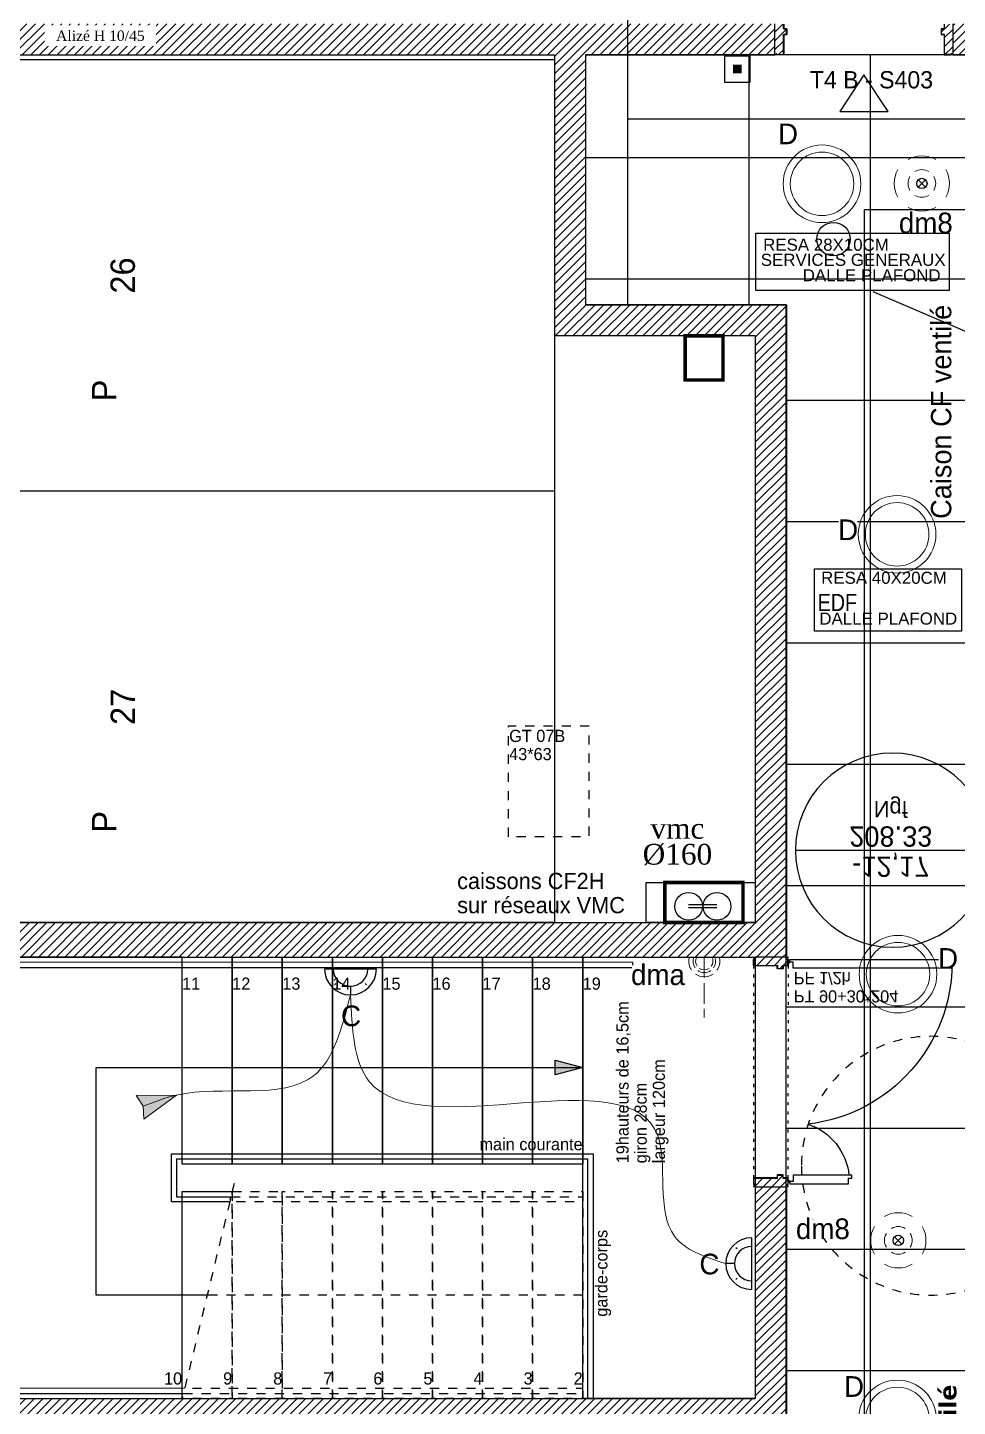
# Model space of a CAD drawing. Header units: centimetres. Extents: x -58072 to 12532, y -30603 to 6224.
# Drawn here: x 8621 to 9160, y 3499 to 4298 of the extents above; entities that cross this region are included whole.
import ezdxf

# ---------------------------------------------------------------- set-up
doc = ezdxf.new("R2010")
doc.units = ezdxf.units.CM
for name, pattern in [('ACAD_ISO02W100', [15, 12, -3]), ('ISO-03', [1.5, 0.6, -0.9]), ('Style de ligne -13', [0.147638, 0.098425, -0.049213]), ('Style de ligne -17', [0.347222, 0.20828, -0.138942]), ('Style de ligne -5', [0.20828, 0.069425, -0.138855]), ('VW-01', [0.41656, 0.20828, -0.20828])]:
    doc.linetypes.add(name, pattern=pattern)
for name, color, linetype in [('B GÈnÈral_Hatch', 252, 'Continuous'), ('B Général', 252, 'Continuous'), ('C ANNOTATIONS-niveaux', 252, 'Continuous'), ('C ANNOTATIONS-prestations', 252, 'Continuous'), ('C ANNOTATIONS-prestations_Hatch', 252, 'Continuous'), ('C ANNOTATIONS-texte', 252, 'Continuous'), ('C ANNOTATIONS-textes-numérotation gaine', 252, 'ISO-03'), ('prlm-MOD', 7, 'Continuous'), ('prlm-VMC', 93, 'Continuous')]:
    doc.layers.add(name, color=color, linetype=linetype)
for name, color, linetype, lineweight in [('prlm-ELEC-CFO', 1, 'Continuous', 25), ('prlm-GAZ', 2, 'Continuous', 25), ('RESERVATION', 5, 'Continuous', 30)]:
    doc.layers.add(name, color=color, linetype=linetype, lineweight=lineweight)
doc.styles.add('Arial', font='arial.ttf', dxfattribs={"height": 12})
doc.styles.add('Eurostile', font='Eurosti.TTF')
doc.styles.add('Eurostile (bold)', font='Eurostib.TTF')
doc.styles.add('prlm-elec-cfo', font='comic.ttf', dxfattribs={"height": 12})
doc.styles.add('prlm-mod', font='cambriaz.ttf', dxfattribs={"height": 18})
doc.styles.add('prlm-narrow', font='swissc.ttf', dxfattribs={"height": 10})
doc.styles.add('prlm-vmc', font='pala.ttf', dxfattribs={"height": 14})
pattern_1 = [(45, (0, 0), (2.4253472, -2.6458333), [])]
pattern_2 = [(45.0036, (9105.7445, 4291.226), (2.42551, -2.64568), [])]

# ---------------------------------------------------------------- blocks, each defined once
blk = doc.blocks.new('A 60.Parking Spaces-6')
at = {"layer": 'B Général', "linetype": 'Continuous'}
for p, q in [((0, 0), (0, 500)), ((250, 0), (250, 500)), ((500, 0), (500, 500)), ((0, 0), (500, 0))]:
    blk.add_line(p, q, dxfattribs=at)
at = {"layer": 'B Général', "extrusion": (0, 0, -1), "char_height": 14.118, "attachment_point": 5, "text_direction": (-1, 0, 0), "line_spacing_factor": 0.894142, "style": 'Eurostile'}
for s, insert in [('26', (125, 250)), ('27', (375, 250))]:
    blk.add_mtext(s, dxfattribs=dict(at, insert=insert))
blk = doc.blocks.new('B 60.Groupe-14-1')
at = {"layer": 'B GÈnÈral_Hatch', "linetype": 'Continuous'}
blk.add_hatch(color=250, dxfattribs=at).paths.add_polyline_path([(8926.92, 3699.6), (8942.8, 3695.35), (8926.92, 3691.1)])
at = {"layer": 'B Général', "linetype": 'VW-01', "ltscale": 25.4}
blk.add_line((8740.91, 3628), (8710.8, 3503.39), dxfattribs=at)
at = {"layer": 'B Général', "linetype": 'Continuous', "flags": 128}
for points in [[(8710.8, 3759.34), (8446.48, 3759.34), (8446.48, 3503.39), (8710.8, 3503.39)], [(8725.3, 3563.39), (8661, 3563.39), (8661, 3695.35), (8942.8, 3695.35)], [(8710.8, 3503.39), (8710.8, 3623.39), (8739.8, 3623.39)], [(8712.24, 3509.37), (8560.8, 3509.39), (8557.8, 3506.39), (8711.52, 3506.39)]]:
    blk.add_lwpolyline(points, dxfattribs=at)
for points in [[(8971.8, 3756.27), (8560.8, 3756.34), (8557.8, 3753.34), (8971.8, 3753.33)], [(8710.8, 3639.34), (8710.8, 3759.34), (8739.8, 3759.34), (8739.8, 3639.34)], [(8739.8, 3639.34), (8739.8, 3759.34), (8768.8, 3759.34), (8768.8, 3639.34)], [(8768.8, 3639.34), (8768.8, 3759.34), (8797.8, 3759.34), (8797.8, 3639.34)], [(8797.8, 3639.34), (8797.8, 3759.34), (8826.8, 3759.34), (8826.8, 3639.34)], [(8826.8, 3639.34), (8826.8, 3759.34), (8855.8, 3759.34), (8855.8, 3639.34)], [(8855.8, 3639.34), (8855.8, 3759.34), (8884.8, 3759.34), (8884.8, 3639.34)], [(8884.8, 3639.34), (8884.8, 3759.34), (8913.8, 3759.34), (8913.8, 3639.34)], [(8913.8, 3639.34), (8913.8, 3759.34), (8942.8, 3759.34), (8942.8, 3639.34)], [(8942.8, 3503.39), (8942.8, 3759.34), (9042.8, 3759.34), (9042.8, 3503.39)], [(8948.79, 3503.39), (8945.79, 3503.39), (8945.81, 3642.27), (8707.61, 3642.26), (8707.61, 3620.38), (8707.62, 3620.39), (8739.07, 3620.39), (8738.35, 3617.4), (8704.62, 3617.39), (8704.62, 3642.26), (8704.61, 3642.26), (8704.62, 3642.27), (8704.62, 3645.26), (8707.61, 3645.26), (8948.79, 3645.22)]]:
    blk.add_lwpolyline(points, close=True, dxfattribs=at)
at = {"layer": 'B Général', "flags": 128}
blk.add_lwpolyline([(8926.92, 3699.6), (8942.8, 3695.35), (8926.92, 3691.1)], close=True, dxfattribs=at)
at = {"layer": 'B Général', "linetype": 'VW-01', "ltscale": 25.4, "flags": 128}
for points in [[(8739.8, 3623.39), (8739.8, 3503.39), (8710.8, 3503.39)], [(8739.8, 3623.39), (8768.8, 3623.39), (8768.8, 3503.39), (8739.8, 3503.39), (8739.8, 3623.39)], [(8942.8, 3563.39), (8725.3, 3563.39)], [(8711.52, 3506.39), (8942.8, 3506.39), (8942.8, 3509.34), (8712.24, 3509.37)]]:
    blk.add_lwpolyline(points, dxfattribs=at)
for points in [[(8739.07, 3620.4), (8942.8, 3620.4), (8942.8, 3617.45), (8738.35, 3617.4)], [(8768.8, 3503.39), (8768.8, 3623.39), (8797.8, 3623.39), (8797.8, 3503.39)], [(8797.8, 3503.39), (8797.8, 3623.39), (8826.8, 3623.39), (8826.8, 3503.39)], [(8826.8, 3503.39), (8826.8, 3623.39), (8855.8, 3623.39), (8855.8, 3503.39)], [(8855.8, 3503.39), (8855.8, 3623.39), (8884.8, 3623.39), (8884.8, 3503.39)], [(8884.8, 3503.39), (8884.8, 3623.39), (8913.8, 3623.39), (8913.8, 3503.39)], [(8913.8, 3503.39), (8913.8, 3623.39), (8942.8, 3623.39), (8942.8, 3503.39)]]:
    blk.add_lwpolyline(points, close=True, dxfattribs=at)
at = {"layer": 'C ANNOTATIONS-texte', "line_spacing_factor": 0.894578, "style": 'Eurostile'}
for s, insert, char_height, width, attachment_point in [('11', (8710.8, 3747.45), 7.056, 25, 1), ('12', (8739.8, 3747.45), 7.056, 25, 1), ('13', (8768.8, 3747.45), 7.056, 25, 1), ('14', (8797.8, 3747.45), 7.056, 25, 1), ('15', (8826.8, 3747.45), 7.056, 25, 1), ('16', (8855.8, 3747.45), 7.056, 25, 1), ('17', (8884.8, 3747.45), 7.056, 25, 1), ('18', (8913.8, 3747.45), 7.056, 25, 1), ('19', (8942.8, 3747.45), 7.056, 25, 1), ('main courante', (8942.8, 3654.39), 7.0556, 113.5319, 3), ('10', (8710.8, 3518.62), 7.056, 25, 3), ('9', (8739.8, 3518.62), 7.06, 12.4015, 3), ('8', (8768.8, 3518.62), 7.06, 12.4015, 3), ('7', (8797.8, 3518.62), 7.06, 12.4015, 3), ('6', (8826.8, 3518.62), 7.06, 12.4015, 3), ('5', (8855.8, 3518.62), 7.06, 12.4015, 3), ('4', (8884.8, 3518.62), 7.06, 12.4015, 3), ('3', (8913.8, 3518.62), 7.06, 12.4015, 3), ('2', (8942.8, 3518.62), 7.06, 12.4015, 3)]:
    blk.add_mtext(s, dxfattribs=dict(at, insert=insert, char_height=char_height, width=width, attachment_point=attachment_point))
at = {"layer": 'C ANNOTATIONS-texte', "char_height": 7.0556, "rotation": 90, "line_spacing_factor": 0.894578, "style": 'Eurostile'}
for s, insert, width, attachment_point in [('19hauteurs de 16,5cm\\Pgiron 28cm\\Plargeur 120cm', (8962.32, 3639.8), 113.5319, 1), ('garde-corps', (8950.09, 3601.22), 97.8313, 3)]:
    blk.add_mtext(s, dxfattribs=dict(at, insert=insert, width=width, attachment_point=attachment_point))
blk = doc.blocks.new('B 60.PT90+30.204 PF1_2h')
at = {"layer": 'B GÈnÈral_Hatch', "linetype": 'Continuous'}
h = blk.add_hatch(dxfattribs=at)
h.set_pattern_fill('50_BETON', color=256, style=0, pattern_type=2)
h.set_pattern_definition(pattern_1)
edge = h.paths.add_edge_path()
edge.add_line((-68.45, -9.95), (-67.79, -9.38))
edge.add_line((-67.79, -9.38), (-67.78, -9.37))
edge.add_arc((-67.64, -9.52), 0.2, 48.99091, 131.00909, ccw=False)
edge.add_line((-67.51, -9.37), (-67.5, -9.38))
edge.add_line((-67.5, -9.38), (-66.95, -9.86))
edge.add_line((-66.95, -9.86), (-66.95, -9.86))
edge.add_arc((-66.91, -9.82), 0.05, 228.99091, 270)
edge.add_line((-66.91, -9.87), (-66.91, -9.87))
edge.add_line((-66.91, -9.87), (-63.55, -9.87))
edge.add_line((-63.55, -9.87), (-63.54, -9.87))
edge.add_arc((-63.54, -9.83), 0.0435, 270, 360)
edge.add_line((-63.5, -9.83), (-63.5, 3.7))
edge.add_arc((-63.33, 3.7), 0.174, 90, 180, ccw=False)
edge.add_line((-63.33, 3.87), (-63.3, 3.87))
edge.add_line((-63.3, 3.87), (-61.75, 3.87))
edge.add_line((-61.75, 3.87), (-61.74, 3.87))
edge.add_arc((-61.74, 3.92), 0.0435, 270, 360)
edge.add_line((-61.7, 3.92), (-61.7, 6.96))
edge.add_arc((-61.74, 6.96), 0.0435, 360, 450)
edge.add_line((-61.74, 7), (-61.75, 7))
edge.add_line((-61.75, 7), (-63.3, 7))
edge.add_line((-63.3, 7), (-63.33, 7))
edge.add_arc((-63.33, 7.18), 0.174, 180, 270, ccw=False)
edge.add_line((-63.5, 7.18), (-63.5, 9.83))
edge.add_arc((-63.54, 9.83), 0.0435, 360, 450)
edge.add_line((-63.54, 9.87), (-63.55, 9.87))
edge.add_line((-63.55, 9.87), (-66.91, 9.87))
edge.add_line((-66.91, 9.87), (-66.91, 9.87))
edge.add_arc((-66.91, 9.82), 0.05, 90, 131.00909)
edge.add_line((-66.95, 9.86), (-66.95, 9.86))
edge.add_line((-66.95, 9.86), (-67.5, 9.38))
edge.add_line((-67.5, 9.38), (-67.51, 9.37))
edge.add_arc((-67.64, 9.52), 0.2, 233.09668, 311.00909, ccw=False)
edge.add_line((-67.76, 9.36), (-67.77, 9.37))
edge.add_line((-67.77, 9.37), (-68.29, 9.81))
edge.add_line((-68.29, 9.81), (-68.29, 9.81))
edge.add_line((-68.29, 9.81), (-68.45, 9.95))
edge.add_line((-68.45, 9.95), (-68.45, -9.95))
h = blk.add_hatch(dxfattribs=at)
h.set_pattern_fill('50_BETON', color=256, style=0, pattern_type=2)
h.set_pattern_definition(pattern_1)
edge = h.paths.add_edge_path()
edge.add_line((64.75, -9.95), (64.09, -9.38))
edge.add_line((64.09, -9.38), (64.08, -9.37))
edge.add_arc((63.94, -9.52), 0.2, 48.99091, 131.00909)
edge.add_line((63.81, -9.37), (63.8, -9.38))
edge.add_line((63.8, -9.38), (63.25, -9.86))
edge.add_line((63.25, -9.86), (63.25, -9.86))
edge.add_arc((63.21, -9.82), 0.05, 270, 311.00909, ccw=False)
edge.add_line((63.21, -9.87), (63.21, -9.87))
edge.add_line((63.21, -9.87), (59.85, -9.87))
edge.add_line((59.85, -9.87), (59.84, -9.87))
edge.add_arc((59.84, -9.83), 0.0435, 180, 270, ccw=False)
edge.add_line((59.8, -9.83), (59.8, 3.7))
edge.add_arc((59.63, 3.7), 0.174, 0, 90)
edge.add_line((59.63, 3.87), (59.6, 3.87))
edge.add_line((59.6, 3.87), (58.05, 3.87))
edge.add_line((58.05, 3.87), (58.04, 3.87))
edge.add_arc((58.04, 3.92), 0.0435, 180, 270, ccw=False)
edge.add_line((58, 3.92), (58, 6.96))
edge.add_arc((58.04, 6.96), 0.0435, 90, 180, ccw=False)
edge.add_line((58.04, 7), (58.05, 7))
edge.add_line((58.05, 7), (59.6, 7))
edge.add_line((59.6, 7), (59.63, 7))
edge.add_arc((59.63, 7.18), 0.174, 270, 360)
edge.add_line((59.8, 7.18), (59.8, 9.83))
edge.add_arc((59.84, 9.83), 0.0435, 90, 180, ccw=False)
edge.add_line((59.84, 9.87), (59.85, 9.87))
edge.add_line((59.85, 9.87), (63.21, 9.87))
edge.add_line((63.21, 9.87), (63.21, 9.87))
edge.add_arc((63.21, 9.82), 0.05, 48.99091, 90, ccw=False)
edge.add_line((63.25, 9.86), (63.25, 9.86))
edge.add_line((63.25, 9.86), (63.8, 9.38))
edge.add_line((63.8, 9.38), (63.81, 9.37))
edge.add_arc((63.94, 9.52), 0.2, 228.99091, 306.90332)
edge.add_line((64.06, 9.36), (64.07, 9.37))
edge.add_line((64.07, 9.37), (64.59, 9.81))
edge.add_line((64.59, 9.81), (64.59, 9.81))
edge.add_line((64.59, 9.81), (64.75, 9.95))
edge.add_line((64.75, 9.95), (64.75, -9.95))
at = {"layer": 'B Général', "linetype": 'Style de ligne -5', "ltscale": 25.4}
for p, q in [((59.85, 10), (-63.35, 9.83)), ((59.85, -10), (-63.52, -10))]:
    blk.add_line(p, q, dxfattribs=at)
at = {"layer": 'B Général', "linetype": 'Continuous', "flags": 128}
for points in [[(58.15, 13), (61.65, 13), (61.65, 11), (63.15, 11), (63.16, 107), (61.66, 107), (61.66, 105), (58.16, 105)], [(-61.85, 13), (-65.35, 13), (-65.35, 11), (-66.85, 11), (-66.85, 45), (-63.6, 45), (-63.6, 47), (-61.85, 47)]]:
    blk.add_lwpolyline(points, close=True, dxfattribs=at)
for points in [[(-63.35, 9.83), (-63.35, 7.18, 0.414214), (-63.31, 7.13), (-63.3, 7.13), (-61.75, 7.13), (-61.72, 7.13, -0.414214), (-61.55, 6.96), (-61.55, 3.92, -0.414214), (-61.72, 3.74), (-61.75, 3.74), (-63.3, 3.74), (-63.31, 3.74, 0.414214), (-63.35, 3.7), (-63.35, -9.83, -0.414214), (-63.52, -10), (-63.55, -10), (-66.91, -10), (-66.92, -10, -0.18087), (-67.05, -9.95), (-67.05, -9.95), (-67.61, -9.47), (-67.61, -9.47, 0.373975), (-67.68, -9.47), (-67.68, -9.47), (-68.34, -10.05), (-68.45, -9.95), (-67.79, -9.38), (-67.78, -9.37, -0.373975), (-67.51, -9.37), (-67.5, -9.38), (-66.95, -9.86), (-66.95, -9.86, 0.18087), (-66.91, -9.87), (-66.91, -9.87), (-63.55, -9.87), (-63.54, -9.87, 0.414214), (-63.5, -9.83), (-63.5, 3.7, -0.414214), (-63.33, 3.87), (-63.3, 3.87), (-61.75, 3.87), (-61.74, 3.87, 0.414214), (-61.7, 3.92), (-61.7, 6.96, 0.414214), (-61.74, 7), (-61.75, 7), (-63.3, 7), (-63.33, 7, -0.414214), (-63.5, 7.18), (-63.5, 9.83, 0.414214), (-63.54, 9.87), (-63.55, 9.87), (-66.91, 9.87), (-66.91, 9.87, 0.18087), (-66.95, 9.86), (-66.95, 9.86), (-67.5, 9.38), (-67.51, 9.37, -0.353689), (-67.76, 9.36), (-67.77, 9.37), (-68.29, 9.81), (-68.29, 9.81), (-68.45, 9.95), (-68.34, 10.05), (-67.73, 9.51, 0.385556), (-67.62, 9.47), (-67.61, 9.47), (-67.05, 9.95), (-67.05, 9.95, -0.18087), (-66.92, 10), (-66.91, 10), (-63.55, 10), (-63.52, 10, -0.414214)], [(59.65, 9.83), (59.65, 7.18, -0.414214), (59.61, 7.13), (59.6, 7.13), (58.05, 7.13), (58.02, 7.13, 0.414214), (57.85, 6.96), (57.85, 3.92, 0.414214), (58.02, 3.74), (58.05, 3.74), (59.6, 3.74), (59.61, 3.74, -0.414214), (59.65, 3.7), (59.65, -9.83, 0.414214), (59.82, -10), (59.85, -10), (63.21, -10), (63.22, -10, 0.18087), (63.35, -9.95), (63.35, -9.95), (63.91, -9.47), (63.91, -9.47, -0.373975), (63.98, -9.47), (63.98, -9.47), (64.64, -10.05), (64.75, -9.95), (64.09, -9.38), (64.08, -9.37, 0.373975), (63.81, -9.37), (63.8, -9.38), (63.25, -9.86), (63.25, -9.86, -0.18087), (63.21, -9.87), (63.21, -9.87), (59.85, -9.87), (59.84, -9.87, -0.414214), (59.8, -9.83), (59.8, 3.7, 0.414214), (59.63, 3.87), (59.6, 3.87), (58.05, 3.87), (58.04, 3.87, -0.414214), (58, 3.92), (58, 6.96, -0.414214), (58.04, 7), (58.05, 7), (59.6, 7), (59.63, 7, 0.414214), (59.8, 7.18), (59.8, 9.83, -0.414214), (59.84, 9.87), (59.85, 9.87), (63.21, 9.87), (63.21, 9.87, -0.18087), (63.25, 9.86), (63.25, 9.86), (63.8, 9.38), (63.81, 9.37, 0.353689), (64.06, 9.36), (64.07, 9.37), (64.59, 9.81), (64.59, 9.81), (64.75, 9.95), (64.64, 10.05), (64.03, 9.51, -0.385556), (63.92, 9.47), (63.91, 9.47), (63.35, 9.95), (63.35, 9.95, 0.18087), (63.22, 10), (63.21, 10), (59.85, 10), (59.82, 10, 0.414214)]]:
    blk.add_lwpolyline(points, format="xyb", close=True, dxfattribs=at)
at = {"layer": 'B Général', "linetype": 'Continuous'}
for centre in [(-65.35, 10.5), (61.65, 10.5)]:
    blk.add_circle(centre, 0.5, dxfattribs=at)
for centre, radius, start, end in [((61.65, 10.5), 94.5, 90, 173.30665), ((-65.35, 10.5), 34.93, 18.38276, 84.21452)]:
    blk.add_arc(centre, radius, start, end, dxfattribs=at)
at = {"layer": 'C ANNOTATIONS-prestations', "insert": (38.32, 13.22), "char_height": 7.0556, "attachment_point": 1, "rotation": 90, "line_spacing_factor": 0.894578, "style": 'Eurostile'}
blk.add_mtext('PT 90+30*204\\PPF 1/2h\\P', dxfattribs=at)
blk = doc.blocks.new('B 60.Ascenseur 162.185')
at = {"layer": 'B Général'}
for p, q in [((35.5, -5), (0, -5)), ((35.5, -5), (35.5, -12.06)), ((116, -5), (116, -8.53)), ((161.98, -5), (116, -5)), ((32, -15.58), (32, -12.06)), ((32, -12.06), (77.5, -12.06)), ((77.5, -15.58), (32, -15.58)), ((70.5, -12.06), (70.5, -8.53)), ((70.5, -8.53), (116, -8.53)), ((116, -12.06), (70.5, -12.06)), ((77.5, -12.06), (77.5, -15.58)), ((116, -8.53), (116, -12.06)), ((11, -20), (144, -20)), ((11, -30.58), (11, -20)), ((32, -23.53), (32, -20)), ((32, -20), (77.5, -20)), ((77.5, -23.53), (32, -23.53)), ((35.5, -30.58), (35.5, -23.53)), ((70.5, -26.81), (70.5, -23.53)), ((77.5, -20), (77.5, -23.53)), ((144, -20), (144, -30.58)), ((11, -30.58), (35.5, -30.58)), ((116, -27.06), (70.5, -27.06)), ((116, -30.58), (116, -27.06)), ((144, -30.58), (116, -30.58)), ((11, -183.42), (35.5, -183.42)), ((11, -183.42), (11, -194)), ((35.5, -183.42), (35.5, -190.47)), ((144, -183.42), (116, -183.42)), ((116, -183.42), (116, -186.94)), ((144, -194), (144, -183.42)), ((77.5, -190.47), (32, -190.47)), ((32, -190.47), (32, -194)), ((70.5, -186.94), (116, -186.94)), ((70.5, -187.19), (70.5, -190.47)), ((77.5, -194), (77.5, -190.47)), ((11, -194), (144, -194)), ((32, -194), (77.5, -194)), ((77.5, -198.42), (32, -198.42)), ((32, -198.42), (32, -201.94)), ((77.5, -201.94), (77.5, -198.42)), ((32, -201.94), (77.5, -201.94)), ((35.5, -209), (35.5, -201.94)), ((116, -201.94), (70.5, -201.94)), ((70.5, -201.94), (70.5, -205.47)), ((70.5, -205.47), (116, -205.47)), ((116, -205.47), (116, -201.94)), ((116, -209), (116, -205.47)), ((35.5, -209), (0, -209)), ((162, -209), (116, -209))]:
    blk.add_line(p, q, dxfattribs=at)
at = {"layer": 'B Général', "linetype": 'Continuous'}
for p, q in [((11, -30.58), (11, -183.42)), ((124, -183.42), (124, -30.58))]:
    blk.add_line(p, q, dxfattribs=at)
at = {"layer": 'B Général', "linetype": 'Style de ligne -17', "ltscale": 25.4, "flags": 128}
for points in [[(0, 0), (162, 0), (162, -18), (0, -18)], [(0, -18), (162, -18), (162, -196), (0, -196)], [(0, -196), (162, -196), (162, -214), (0, -214)]]:
    blk.add_lwpolyline(points, close=True, dxfattribs=at)
at = {"layer": 'B Général', "flags": 128}
for points in [[(77.5, -15.58), (32, -15.58), (32, -12.06), (77.5, -12.06), (77.5, -15.58)], [(116, -12.06), (70.5, -12.06), (70.5, -8.53), (116, -8.53), (116, -12.06)], [(77.5, -23.53), (32, -23.53), (32, -20), (77.5, -20), (77.5, -23.53)], [(116, -27.06), (70.5, -27.06), (70.5, -27.06), (116, -27.06), (116, -27.06)], [(77.5, -190.47), (32, -190.47), (32, -194), (77.5, -194), (77.5, -190.47)], [(116, -186.94), (70.5, -186.94), (70.5, -186.94), (116, -186.94), (116, -186.94)], [(77.5, -198.42), (32, -198.42), (32, -201.94), (77.5, -201.94), (77.5, -198.42)], [(116, -201.94), (70.5, -201.94), (70.5, -205.47), (116, -205.47), (116, -201.94)]]:
    blk.add_lwpolyline(points, dxfattribs=at)
at = {"layer": 'B Général', "linetype": 'VW-01', "ltscale": 25.4}
blk.add_circle((86, -289), 75, dxfattribs=at)
at = {"layer": 'C ANNOTATIONS-prestations', "insert": (125.95, -182.94), "char_height": 7.5792, "attachment_point": 1, "rotation": 90, "line_spacing_factor": 0.958949, "style": 'Arial'}
blk.add_mtext('ascenseurs 450kg/6pers.\\Ptype schindler 3100\\P165*185cm', dxfattribs=at)
blk = doc.blocks.new('B 60.Alti BAT B R-4')
at = {"layer": 'C ANNOTATIONS-niveaux', "linetype": 'Continuous'}
blk.add_line((-55.25, -0.16), (57.25, -0.16), dxfattribs=at)
blk.add_circle((1, -0.16), 56.25, dxfattribs=at)
at = {"layer": 'C ANNOTATIONS-niveaux', "attachment_point": 2, "rotation": 0, "line_spacing_factor": 0.894578, "style": 'Eurostile'}
for s, insert, char_height in [('-12,17', (0, 15.29), 11.759), ('208.33', (0, -2.18), 11.759), ('Ngf', (0, -19.2), 9.407)]:
    blk.add_mtext(s, dxfattribs=dict(at, insert=insert, char_height=char_height))
blk = doc.blocks.new('B 60.Groupe-42-1')
at = {"layer": 'B Général', "linetype": 'VW-01', "ltscale": 25.4, "flags": 128}
blk.add_lwpolyline([(8899.8, 3829.08), (8899.8, 3893.4), (8946.3, 3893.4), (8946.3, 3829.08)], close=True, dxfattribs=at)
at = {"layer": 'C ANNOTATIONS-textes-numérotation gaine', "insert": (8900.2, 3891.03), "char_height": 7.056, "width": 62.912, "attachment_point": 1, "line_spacing_factor": 0.894578, "style": 'Eurostile'}
blk.add_mtext('GT 07B\\P43*63', dxfattribs=at)
blk = doc.blocks.new('xi.vmcd160')
at = {"layer": 'prlm-VMC', "color": 0, "linetype": 'ByBlock', "lineweight": -2, "insert": (0, 0), "char_height": 12, "width": 38.0377, "attachment_point": 2, "line_spacing_factor": 0.75, "style": 'prlm-vmc', "bg_fill": 3, "box_fill_scale": 1.1, "bg_fill_color": 256, "bg_fill_transparency": 0}
blk.add_mtext('vmc\\P%%C160', dxfattribs=at)
blk = doc.blocks.new('xi.BSO')
at = {"layer": 'prlm-ELEC-CFO', "lineweight": 5}
blk.add_hatch(color=0, dxfattribs=at).paths.add_polyline_path([(-2.5, -2.5), (2.5, -2.5), (2.5, 2.5), (-2.5, 2.5)])
at = {"layer": 'prlm-ELEC-CFO', "color": 0, "flags": 128}
blk.add_lwpolyline([(-7.5, -7.5), (7.5, -7.5), (7.5, 7.5), (-7.5, 7.5)], close=True, dxfattribs=at)
blk = doc.blocks.new('xi.lumD')
at = {"layer": 'prlm-ELEC-CFO', "color": 0, "linetype": 'ByBlock', "lineweight": 13}
for radius in [22.49, 18.39]:
    blk.add_circle((0, 0), radius, dxfattribs=at)
blk = doc.blocks.new('xi.dm8')
at = {"layer": 'prlm-ELEC-CFO', "color": 0}
for points in [[(-2.12, 2.12), (2.12, -2.12)], [(2.12, 2.12), (-2.12, -2.12)]]:
    blk.add_lwpolyline(points, dxfattribs=at)
blk.add_circle((0, 0), 3, dxfattribs=at)
at = {"layer": 'prlm-ELEC-CFO', "color": 0, "lineweight": 13}
for radius, start, end in [(16, 60, 120), (16, 150, 210), (8, 60, 120), (16, 330, 30), (8, 150, 210), (8, 330, 30), (8, 240, 300), (16, 240, 300)]:
    blk.add_arc((0, 0), radius, start, end, dxfattribs=at)
blk = doc.blocks.new('xi.fl')
at = {"layer": 'prlm-ELEC-CFO'}
blk.add_hatch(color=0, dxfattribs=at).paths.add_polyline_path([(20.38, 0), (-1.98, -7.2), (0, 0), (-1.98, 7.2)])
at = {"layer": 'prlm-ELEC-CFO', "color": 0, "lineweight": 5}
blk.add_lwpolyline([(20.38, 0), (-1.98, -7.2), (0, 0), (-1.98, 7.2)], close=True, dxfattribs=at)
blk = doc.blocks.new('xi.lumC')
at = {"layer": 'prlm-ELEC-CFO', "color": 0, "linetype": 'ByBlock', "flags": 128}
blk.add_lwpolyline([(-15, 0), (15, 0, 1)], format="xyb", close=True, dxfattribs=at)
at = {"layer": 'prlm-ELEC-CFO', "color": 0}
for points in [[(-8.49, 8.49), (-9.19, 9.19)], [(0, 10), (0, 15)], [(8.49, 8.49), (9.19, 9.19)]]:
    blk.add_lwpolyline(points, dxfattribs=at)
blk.add_arc((0, 0), 10, 0, 180, dxfattribs=at)
blk = doc.blocks.new('xi.dma')
at = {"layer": 'prlm-ELEC-CFO', "color": 0, "linetype": 'ACAD_ISO02W100', "lineweight": 5, "flags": 128}
for points in [[(0, 0), (0, 35)], [(-20, 0), (20, 0)]]:
    blk.add_lwpolyline(points, dxfattribs=at)
at = {"layer": 'prlm-ELEC-CFO', "color": 0, "linetype": 'ByBlock', "lineweight": 5}
for radius, start, end in [(9, 55, 125), (6.5, 55, 125), (9, 145, 191.80296), (6.5, 145, 199.03868), (5, 145, 207.37446), (5, 55, 125), (5, 332.62554, 35), (6.5, 340.96132, 35), (9, 348.19704, 35)]:
    blk.add_arc((0, 2.41), radius, start, end, dxfattribs=at)

msp = doc.modelspace()

# ---------------------------------------------------------------- hatches: boundary and pattern name
at = {"layer": 'B GÈnÈral_Hatch', "linetype": 'Continuous'}
h = msp.add_hatch(dxfattribs=at)
h.set_pattern_fill('50_BETON', color=256, style=0, pattern_type=2)
h.set_pattern_definition(pattern_1)
h.paths.add_polyline_path([(9054.144, 4300.223), (8442.485, 4300.185), (8422.485, 4282.183), (9054.145, 4282.223)])
h = msp.add_hatch(dxfattribs=at)
h.set_pattern_fill('50_BETON', color=256, angle=0.003575, style=0, pattern_type=2)
h.set_pattern_definition(pattern_2)
edge = h.paths.add_edge_path()
edge.add_line((9054.145, 4282.272), (9054.81, 4282.85))
edge.add_line((9054.81, 4282.85), (9054.82, 4282.858))
edge.add_arc((9054.951, 4282.708), 0.2, 48.994488, 131.012662, ccw=False)
edge.add_line((9055.082, 4282.858), (9055.093, 4282.85))
edge.add_line((9055.093, 4282.85), (9055.649, 4282.366))
edge.add_line((9055.649, 4282.366), (9055.649, 4282.366))
edge.add_arc((9055.682, 4282.403), 0.05, 228.994488, 270.003575)
edge.add_line((9055.682, 4282.353), (9055.684, 4282.353))
edge.add_line((9055.684, 4282.353), (9059.045, 4282.354))
edge.add_line((9059.045, 4282.354), (9059.052, 4282.354))
edge.add_arc((9059.052, 4282.397), 0.0435, 270.003575, 360.003575)
edge.add_line((9059.095, 4282.397), (9059.094, 4293.919))
edge.add_arc((9059.268, 4293.919), 0.174, 90.003575, 180.003575, ccw=False)
edge.add_line((9059.268, 4294.093), (9059.294, 4294.093))
edge.add_line((9059.294, 4294.093), (9060.844, 4294.093))
edge.add_line((9060.844, 4294.093), (9060.851, 4294.093))
edge.add_arc((9060.851, 4294.136), 0.0435, 270.003575, 360.003575)
edge.add_line((9060.894, 4294.136), (9060.894, 4297.18))
edge.add_arc((9060.851, 4297.18), 0.0435, 0.003575, 90.003575)
edge.add_line((9060.851, 4297.223), (9060.844, 4297.223))
edge.add_line((9060.844, 4297.223), (9059.294, 4297.223))
edge.add_line((9059.294, 4297.223), (9059.268, 4297.223))
edge.add_arc((9059.268, 4297.397), 0.174, 180.003575, 270.003575, ccw=False)
edge.add_line((9059.094, 4297.397), (9059.094, 4300.049))
edge.add_arc((9059.05, 4300.049), 0.0435, 0.003575, 90.003575)
edge.add_line((9059.05, 4300.093), (9059.044, 4300.093))
edge.add_line((9059.044, 4300.093), (9055.683, 4300.093))
edge.add_line((9055.683, 4300.093), (9055.681, 4300.093))
edge.add_arc((9055.681, 4300.043), 0.05, 90.003575, 131.012662)
edge.add_line((9055.648, 4300.08), (9055.647, 4300.08))
edge.add_line((9055.647, 4300.08), (9055.091, 4299.596))
edge.add_line((9055.091, 4299.596), (9055.082, 4299.588))
edge.add_arc((9054.951, 4299.739), 0.2, 233.100256, 311.012662, ccw=False)
edge.add_line((9054.831, 4299.579), (9054.819, 4299.588))
edge.add_line((9054.819, 4299.588), (9054.308, 4300.032))
edge.add_line((9054.308, 4300.032), (9054.308, 4300.032))
edge.add_line((9054.308, 4300.032), (9054.144, 4300.174))
edge.add_line((9054.144, 4300.174), (9054.145, 4282.272))
h = msp.add_hatch(dxfattribs=at)
h.set_pattern_fill('50_BETON', color=256, angle=0.003575, style=0, pattern_type=2)
h.set_pattern_definition(pattern_2)
edge = h.paths.add_edge_path()
edge.add_line((9157.345, 4282.278), (9156.68, 4282.856))
edge.add_line((9156.68, 4282.856), (9156.67, 4282.865))
edge.add_arc((9156.539, 4282.714), 0.2, 48.994488, 131.012662)
edge.add_line((9156.408, 4282.865), (9156.398, 4282.856))
edge.add_line((9156.398, 4282.856), (9155.841, 4282.372))
edge.add_line((9155.841, 4282.372), (9155.841, 4282.372))
edge.add_arc((9155.808, 4282.41), 0.05, 270.003575, 311.012662, ccw=False)
edge.add_line((9155.808, 4282.36), (9155.806, 4282.36))
edge.add_line((9155.806, 4282.36), (9152.445, 4282.359))
edge.add_line((9152.445, 4282.359), (9152.439, 4282.359))
edge.add_arc((9152.439, 4282.403), 0.0435, 180.003575, 270.003575, ccw=False)
edge.add_line((9152.395, 4282.403), (9152.394, 4293.925))
edge.add_arc((9152.22, 4293.925), 0.174, 0.003575, 90.003575)
edge.add_line((9152.22, 4294.099), (9152.194, 4294.099))
edge.add_line((9152.194, 4294.099), (9150.644, 4294.098))
edge.add_line((9150.644, 4294.098), (9150.638, 4294.098))
edge.add_arc((9150.638, 4294.142), 0.0435, 180.003575, 270.003575, ccw=False)
edge.add_line((9150.594, 4294.142), (9150.594, 4297.185))
edge.add_arc((9150.638, 4297.185), 0.0435, 90.003575, 180.003575, ccw=False)
edge.add_line((9150.638, 4297.229), (9150.644, 4297.229))
edge.add_line((9150.644, 4297.229), (9152.194, 4297.229))
edge.add_line((9152.194, 4297.229), (9152.22, 4297.229))
edge.add_arc((9152.22, 4297.403), 0.174, 270.003575, 360.003575)
edge.add_line((9152.394, 4297.403), (9152.394, 4300.055))
edge.add_arc((9152.437, 4300.055), 0.0435, 90.003575, 180.003575, ccw=False)
edge.add_line((9152.437, 4300.099), (9152.444, 4300.099))
edge.add_line((9152.444, 4300.099), (9155.805, 4300.099))
edge.add_line((9155.805, 4300.099), (9155.807, 4300.099))
edge.add_arc((9155.807, 4300.049), 0.05, 48.994488, 90.003575, ccw=False)
edge.add_line((9155.84, 4300.087), (9155.84, 4300.086))
edge.add_line((9155.84, 4300.086), (9156.396, 4299.603))
edge.add_line((9156.396, 4299.603), (9156.406, 4299.594))
edge.add_arc((9156.537, 4299.745), 0.2, 228.994488, 306.906894)
edge.add_line((9156.657, 4299.585), (9156.669, 4299.594))
edge.add_line((9156.669, 4299.594), (9157.18, 4300.038))
edge.add_line((9157.18, 4300.038), (9157.18, 4300.038))
edge.add_line((9157.18, 4300.038), (9157.344, 4300.181))
edge.add_line((9157.344, 4300.181), (9157.345, 4282.278))
h = msp.add_hatch(dxfattribs=at)
h.set_pattern_fill('50_BETON', color=256, style=0, pattern_type=2)
h.set_pattern_definition(pattern_1)
h.paths.add_polyline_path([(9157.344, 4300.229), (9157.345, 4282.229), (10082.189, 4282.287), (10082.188, 4300.287)])
h = msp.add_hatch(dxfattribs=at)
h.set_pattern_fill('50_BETON', color=256, style=0, pattern_type=2)
h.set_pattern_definition(pattern_1)
h.paths.add_polyline_path([(8926.484, 4119.39), (8944.484, 4137.39), (8944.484, 4282.216), (8926.484, 4282.215)])
h = msp.add_hatch(dxfattribs=at)
h.set_pattern_fill('50_BETON', color=256, style=0, pattern_type=2)
h.set_pattern_definition(pattern_1)
h.paths.add_polyline_path([(8944.484, 4137.39), (8926.484, 4119.39), (9042.796, 4119.39), (9060.796, 4137.39)])
h = msp.add_hatch(dxfattribs=at)
h.set_pattern_fill('50_BETON', color=256, style=0, pattern_type=2)
h.set_pattern_definition(pattern_1)
h.paths.add_polyline_path([(9060.796, 3759.442), (9060.796, 4137.39), (9042.796, 4119.39), (9042.796, 3759.442)])
h = msp.add_hatch(dxfattribs=at)
h.set_pattern_fill('50_BETON', color=256, style=0, pattern_type=2)
h.set_pattern_definition(pattern_1)
h.paths.add_polyline_path([(9042.796, 3759.336), (9042.796, 3779.336), (8426.485, 3779.336), (8446.485, 3759.336)])
h = msp.add_hatch(dxfattribs=at)
h.set_pattern_fill('50_BETON', color=256, style=0, pattern_type=2)
h.set_pattern_definition(pattern_1)
h.paths.add_polyline_path([(9060.796, 3626.242), (9042.796, 3626.242), (9042.796, 3016.105), (9060.796, 3016.105)])
h = msp.add_hatch(dxfattribs=at)
h.set_pattern_fill('50_BETON', color=256, style=0, pattern_type=2)
h.set_pattern_definition(pattern_1)
h.paths.add_polyline_path([(9042.796, 3485.389), (9042.796, 3503.389), (8426.485, 3503.389), (8442.485, 3485.389)])
at = {"layer": 'C ANNOTATIONS-prestations_Hatch', "linetype": 'Continuous'}
h = msp.add_hatch(dxfattribs=at)
h.set_pattern_fill('DALETTES TERRASSE 50X50', color=256, scale=1.406016, style=0, pattern_type=2)
h.set_pattern_definition([(0, (9531.354, 4152.3), (4e-15, -70.3008), []), (-90, (9531.354, 4152.3), (70.3008, 0), [])])
h.paths.add_polyline_path([(8944.484, 4282.216), (8944.484, 4137.39), (9060.484, 4137.39), (9060.484, 2350.491), (9190.484, 2350.491), (9190.796, 3716.389), (9189.484, 3716.389), (9189.484, 4137.39), (9812.484, 4137.39), (9812.484, 4152.352), (11301.042, 4152.352), (11301.042, 2971.388), (11431.443, 2971.388), (11431.445, 4152.297), (11431.445, 4282.297)])

# ---------------------------------------------------------------- linework, layer by layer
at = {"layer": 'B Général', "linetype": 'Continuous'}
for p, q in [((9054.145, 4282.223), (9054.144, 4300.223)), ((9157.345, 4282.229), (9157.344, 4300.229)), ((8422.485, 4282.183), (8926.484, 4282.215)), ((8926.484, 4282.215), (8926.484, 4119.39)), ((8944.484, 4282.216), (9054.145, 4282.223)), ((8944.484, 4282.216), (8944.484, 4137.39)), ((9157.345, 4282.229), (10082.189, 4282.287)), ((9060.796, 4137.39), (8944.484, 4137.39)), ((9060.796, 4137.39), (9060.796, 3759.442)), ((9042.796, 4119.39), (8926.484, 4119.39)), ((9042.796, 4119.39), (9042.796, 3779.336)), ((8426.485, 3779.336), (9042.796, 3779.336)), ((8446.485, 3759.336), (9042.796, 3759.336)), ((9042.796, 3759.442), (9060.796, 3759.442)), ((9042.796, 3626.242), (9042.796, 3503.389)), ((9042.796, 3626.242), (9060.796, 3626.242)), ((9060.796, 3626.242), (9060.796, 3016.105)), ((8446.485, 3503.389), (9042.796, 3503.389))]:
    msp.add_line(p, q, dxfattribs=at)
at = {"layer": 'B Général', "linetype": 'Continuous', "lineweight": 18}
for p, q in [((8422.485, 4282.183), (8926.484, 4282.215)), ((8926.484, 4282.215), (8926.484, 4119.39)), ((8944.484, 4282.216), (9054.145, 4282.223)), ((8944.484, 4282.216), (8944.484, 4137.39)), ((9157.345, 4282.229), (10082.189, 4282.287)), ((9060.796, 4137.39), (8944.484, 4137.39)), ((9060.796, 4137.39), (9060.796, 3759.442)), ((9042.796, 4119.39), (8926.484, 4119.39)), ((9042.796, 4119.39), (9042.796, 3779.336)), ((8426.485, 3779.336), (9042.796, 3779.336)), ((8446.485, 3759.336), (9042.796, 3759.336)), ((9042.796, 3626.242), (9042.796, 3503.389)), ((9060.796, 3626.242), (9060.796, 3016.105)), ((8446.485, 3503.389), (9042.796, 3503.389))]:
    msp.add_line(p, q, dxfattribs=at)
at = {"layer": 'B Général', "linetype": 'Style de ligne -13', "ltscale": 25.4}
msp.add_line((9152.445, 4282.229), (9059.045, 4282.223), dxfattribs=at)
at = {"layer": 'B Général', "linetype": 'Continuous', "flags": 128}
for points in [[(9059.244, 4300.049), (9059.244, 4297.397, 0.4142136), (9059.288, 4297.354), (9059.294, 4297.354), (9060.844, 4297.354), (9060.87, 4297.354, -0.4142136), (9061.044, 4297.18), (9061.044, 4294.136, -0.4142136), (9060.87, 4293.962), (9060.844, 4293.962), (9059.294, 4293.962), (9059.288, 4293.962, 0.4142136), (9059.244, 4293.919), (9059.245, 4282.397, -0.4142136), (9059.071, 4282.223), (9059.045, 4282.223), (9055.684, 4282.223), (9055.676, 4282.223, -0.1808704), (9055.545, 4282.272), (9055.543, 4282.274), (9054.986, 4282.757), (9054.984, 4282.76, 0.3739751), (9054.918, 4282.76), (9054.916, 4282.757), (9054.251, 4282.179), (9054.145, 4282.272), (9054.81, 4282.85), (9054.82, 4282.858, -0.3739751), (9055.082, 4282.858), (9055.093, 4282.85), (9055.649, 4282.366), (9055.649, 4282.366, 0.1808704), (9055.682, 4282.353), (9055.684, 4282.353), (9059.045, 4282.354), (9059.052, 4282.354, 0.4142136), (9059.095, 4282.397), (9059.094, 4293.919, -0.4142136), (9059.268, 4294.093), (9059.294, 4294.093), (9060.844, 4294.093), (9060.851, 4294.093, 0.4142136), (9060.894, 4294.136), (9060.894, 4297.18, 0.4142136), (9060.851, 4297.223), (9060.844, 4297.223), (9059.294, 4297.223), (9059.268, 4297.223, -0.4142136), (9059.094, 4297.397), (9059.094, 4300.049, 0.4142136)], [(9152.244, 4300.055), (9152.244, 4297.403, -0.4142136), (9152.201, 4297.359), (9152.194, 4297.359), (9150.644, 4297.359), (9150.618, 4297.359, 0.4142136), (9150.444, 4297.185), (9150.444, 4294.142, 0.4142136), (9150.618, 4293.968), (9150.644, 4293.968), (9152.194, 4293.968), (9152.201, 4293.968, -0.4142136), (9152.244, 4293.925), (9152.245, 4282.403, 0.4142136), (9152.419, 4282.229), (9152.445, 4282.229), (9155.806, 4282.229), (9155.814, 4282.229, 0.1808704), (9155.945, 4282.278), (9155.948, 4282.28), (9156.504, 4282.764), (9156.506, 4282.766, -0.3739751), (9156.572, 4282.766), (9156.574, 4282.764), (9157.239, 4282.186), (9157.345, 4282.278), (9156.68, 4282.856), (9156.67, 4282.865, 0.3739751), (9156.408, 4282.865), (9156.398, 4282.856), (9155.841, 4282.372), (9155.841, 4282.372, -0.1808704), (9155.808, 4282.36), (9155.806, 4282.36), (9152.445, 4282.359), (9152.439, 4282.359, -0.4142136), (9152.395, 4282.403), (9152.394, 4293.925, 0.4142136), (9152.22, 4294.099), (9152.194, 4294.099), (9150.644, 4294.098), (9150.638, 4294.098, -0.4142136), (9150.594, 4294.142), (9150.594, 4297.185, -0.4142136), (9150.638, 4297.229), (9150.644, 4297.229), (9152.194, 4297.229), (9152.22, 4297.229, 0.4142136), (9152.394, 4297.403), (9152.394, 4300.055, -0.4142136)]]:
    msp.add_lwpolyline(points, format="xyb", dxfattribs=at)
for points in [[(9105.746, 4270.726), (9091.747, 4249.375), (9119.747, 4249.377)], [(8979.484, 3802.529), (9042.796, 3802.529), (9042.796, 3779.336), (8979.484, 3779.336)]]:
    msp.add_lwpolyline(points, close=True, dxfattribs=at)
at = {"layer": 'C ANNOTATIONS-prestations', "linetype": 'Continuous', "flags": 128}
msp.add_lwpolyline([(8944.484, 4282.216), (8944.484, 4137.39), (9060.484, 4137.39), (9060.484, 2350.491), (9190.484, 2350.491), (9190.796, 3716.389), (9189.484, 3716.389), (9189.484, 4137.39), (9812.484, 4137.39), (9812.484, 4152.352), (11301.042, 4152.352), (11301.042, 2971.388), (11431.443, 2971.388), (11431.445, 4152.297), (11431.445, 4282.297)], close=True, dxfattribs=at)
at = {"layer": 'prlm-GAZ'}
for points in [[(8968.798, 4558.931), (8968.798, 4245.211), (9314.118, 4245.211), (9382.543, 4085.875)], [(8999.278, 3202.189), (9106.058, 3201.454), (9106.058, 4192.669), (9294.32, 4192.669), (9383.72, 4084.45)]]:
    msp.add_lwpolyline(points, dxfattribs=at)
at = {"layer": 'prlm-MOD', "const_width": 2}
msp.add_lwpolyline([(9002.138, 4119.39), (9024.022, 4119.39), (9024.022, 4093.779), (9002.138, 4093.779)], close=True, dxfattribs=at)
at = {"layer": 'prlm-MOD', "color": 1, "const_width": 2}
msp.add_lwpolyline([(8990.415, 3802.529), (9035.651, 3802.529), (9035.651, 3779.336), (8990.415, 3779.336)], close=True, dxfattribs=at)
at = {"layer": 'prlm-VMC', "ltscale": 25}
for p, q in [((9020.585, 3789.519), (9004.18, 3789.519)), ((9020.585, 3787.919), (9004.18, 3787.919))]:
    msp.add_line(p, q, dxfattribs=at)
at = {"layer": 'prlm-VMC'}
for centre in [(9004.18, 3788.719), (9020.585, 3788.719)]:
    msp.add_circle(centre, 8, dxfattribs=at)
at = {"layer": 'RESERVATION', "lineweight": 30}
msp.add_lwpolyline([(9110.953, 4145.009), (9209.98, 4102.526), (9199.35, 4103.085), (9202.148, 4108.675), (9208.861, 4103.644)], dxfattribs=at)
at = {"layer": 'RESERVATION', "lineweight": 25}
msp.add_lwpolyline([(9077.004, 3984.361), (9162.298, 3984.361), (9162.298, 3948.306), (9077.004, 3948.306)], close=True, dxfattribs=at)
at = {"layer": 'RESERVATION', "color": 9, "lineweight": 25}
msp.add_circle((9088.078, 4175.428), 9.706, dxfattribs=at)

# ---------------------------------------------------------------- block references
at = {"layer": 'B Général', "xscale": -1}
for name, p, rotation in [('A 60.Parking Spaces-6', (8926.484, 4279.336), 89.99999999736245), ('B 60.PT90+30.204 PF1_2h', (9051.796, 3694.692), 270)]:
    msp.add_blockref(name, p, dxfattribs=dict(at, rotation=rotation))
at = {"layer": 'B Général'}
msp.add_blockref('B 60.Groupe-14-1', (0, 0), dxfattribs=at)
at = {"layer": 'C ANNOTATIONS-niveaux', "xscale": -1, "rotation": 180}
msp.add_blockref('B 60.Alti BAT B R-4', (9121.25, 3821.123), dxfattribs=at)
at = {"layer": 'C ANNOTATIONS-prestations', "xscale": -1, "rotation": 270.0000037643243}
msp.add_blockref('B 60.Ascenseur 162.185', (9433.485, 3552.389), dxfattribs=at)
at = {"layer": 'C ANNOTATIONS-textes-numérotation gaine'}
msp.add_blockref('B 60.Groupe-42-1', (0, 0), dxfattribs=at)
at = {"layer": 'prlm-ELEC-CFO'}
for name, p in [('xi.BSO', (9032.405, 4273.95)), ('xi.dm8', (9139.265, 4207.706)), ('xi.dm8', (9125.624, 3595.145))]:
    msp.add_blockref(name, p, dxfattribs=at)
for name, p, rotation in [('xi.lumD', (9081.431, 4207.506), 90), ('xi.lumD', (9124.925, 4004.313), 90), ('xi.lumD', (9125.464, 3749.405), 90), ('xi.dma', (9013.226, 3759.28), 180), ('xi.lumC', (8808.308, 3752.404), 180), ('xi.fl', (8688.286, 3672.884), 18.42575713858302), ('xi.lumC', (9040.694, 3581.643), 89.99999999999999), ('xi.lumD', (9125.105, 3491.622), 90)]:
    msp.add_blockref(name, p, dxfattribs=dict(at, rotation=rotation))

# ---------------------------------------------------------------- texts
at = {"layer": 'B Général', "char_height": 14.118, "attachment_point": 1, "rotation": 90, "line_spacing_factor": 0.894142, "style": 'Eurostile'}
for insert in [(8658.61, 4081.425), (8658.61, 3831.42)]:
    msp.add_mtext('P', dxfattribs=dict(at, insert=insert))
at = {"layer": 'C ANNOTATIONS-prestations', "insert": (8870.105, 3808.146), "char_height": 9.40741, "attachment_point": 1, "line_spacing_factor": 0.894578, "style": 'Eurostile'}
msp.add_mtext('caissons CF2H\\Psur réseaux VMC ', dxfattribs=at)
at = {"layer": 'C ANNOTATIONS-texte', "lineweight": 30, "insert": (9110.069, 4272.801), "char_height": 10, "width": 186.20069, "attachment_point": 2, "line_spacing_factor": 0.894578, "style": 'Eurostile (bold)'}
msp.add_mtext('T4{\\fEurostile|b0|i0|c0|p0; }B {\\fEurostile|b0|i0|c0|p0;- S403} ', dxfattribs=at)
at = {"layer": 'C ANNOTATIONS-texte', "insert": (9144.547, 4137.39), "char_height": 11.75926, "width": 172.4901, "attachment_point": 3, "rotation": 90, "line_spacing_factor": 0.894578, "style": 'Eurostile'}
msp.add_mtext('Caison CF ventilé', dxfattribs=at)
at = {"layer": 'prlm-MOD', "insert": (9149.267, 3369.702), "char_height": 10, "width": 190.6071, "attachment_point": 1, "rotation": 90, "style": 'prlm-mod'}
msp.add_mtext('{\\fVerdana|b1|i0|c0|p34;Caisson CF ventilé}', dxfattribs=at)
at = {"layer": 'RESERVATION', "lineweight": 25, "style": 'Arial'}
for s, p in [('RESA 28X10CM', (9047.332, 4168.704)), ('DALLE PLAFOND', (9070.253, 4150.983)), ('RESA 40X20CM', (9080.914, 3975.668)), ('DALLE PLAFOND', (9079.875, 3951.994))]:
    msp.add_text(s, height=7, dxfattribs=at).set_placement(p)
at = {"layer": 'RESERVATION', "style": 'Arial'}
msp.add_text('SERVICES GENERAUX', height=7, dxfattribs=at).set_placement((9045.956, 4159.949))
at = {"layer": 'RESERVATION', "color": 5, "lineweight": 9, "insert": (9090.309, 3964.829), "char_height": 10, "width": 55.65252, "attachment_point": 5, "line_spacing_factor": 0.72, "style": 'prlm-narrow'}
msp.add_mtext('EDF', dxfattribs=at)

# ---------------------------------------------------------------- next in the draw order: block references
at = {"layer": 'prlm-VMC'}
msp.add_blockref('xi.vmcd160', (8997.683, 3839.923), dxfattribs=at)

# ---------------------------------------------------------------- next in the draw order: texts
at = {"layer": 'prlm-ELEC-CFO', "lineweight": 20, "char_height": 12, "attachment_point": 2, "line_spacing_factor": 0.8, "style": 'prlm-elec-cfo', "bg_fill": 3, "box_fill_scale": 0.95, "bg_fill_color": 256, "bg_fill_transparency": 0}
for s, insert in [('D', (9061.727, 4242.43)), ('dm8', (9141.566, 4190.816)), ('D', (9096.545, 4012.955)), ('D', (9154.448, 3764.516)), ('dma', (8986.4, 3755.107)), ('C', (8808.627, 3731.255)), ('dm8', (9081.927, 3607.856)), ('C', (9016.206, 3587.392)), ('D', (9099.962, 3516.435))]:
    msp.add_mtext(s, dxfattribs=dict(at, insert=insert))
at = {"layer": 'prlm-VMC', "ltscale": 25, "insert": (8663.433, 4293.26), "char_height": 6, "width": 58.61474, "attachment_point": 5, "line_spacing_factor": 0.8, "style": 'prlm-vmc', "bg_fill": 2}
msp.add_mtext('Alizé H 10/45', dxfattribs=at)

# ---------------------------------------------------------------- next in the draw order: linework, layer by layer
at = {"layer": 'prlm-ELEC-CFO', "lineweight": 13}
for points in [[(8808.308, 3737.404), (8786.964, 3690.493), (8707.618, 3679.325), (8688.483, 3672.895)], [(9025.694, 3581.643), (8995.959, 3597.581), (8986.337, 3655.788), (8819.216, 3687.17), (8808.308, 3737.404)]]:
    msp.add_spline(points, degree=3, dxfattribs=at)
at = {"layer": 'RESERVATION', "lineweight": 25}
msp.add_lwpolyline([(9043.188, 4178.843), (9155.136, 4178.843), (9155.136, 4145.656), (9043.188, 4145.656)], close=True, dxfattribs=at)

doc.saveas('drawing.dxf')
